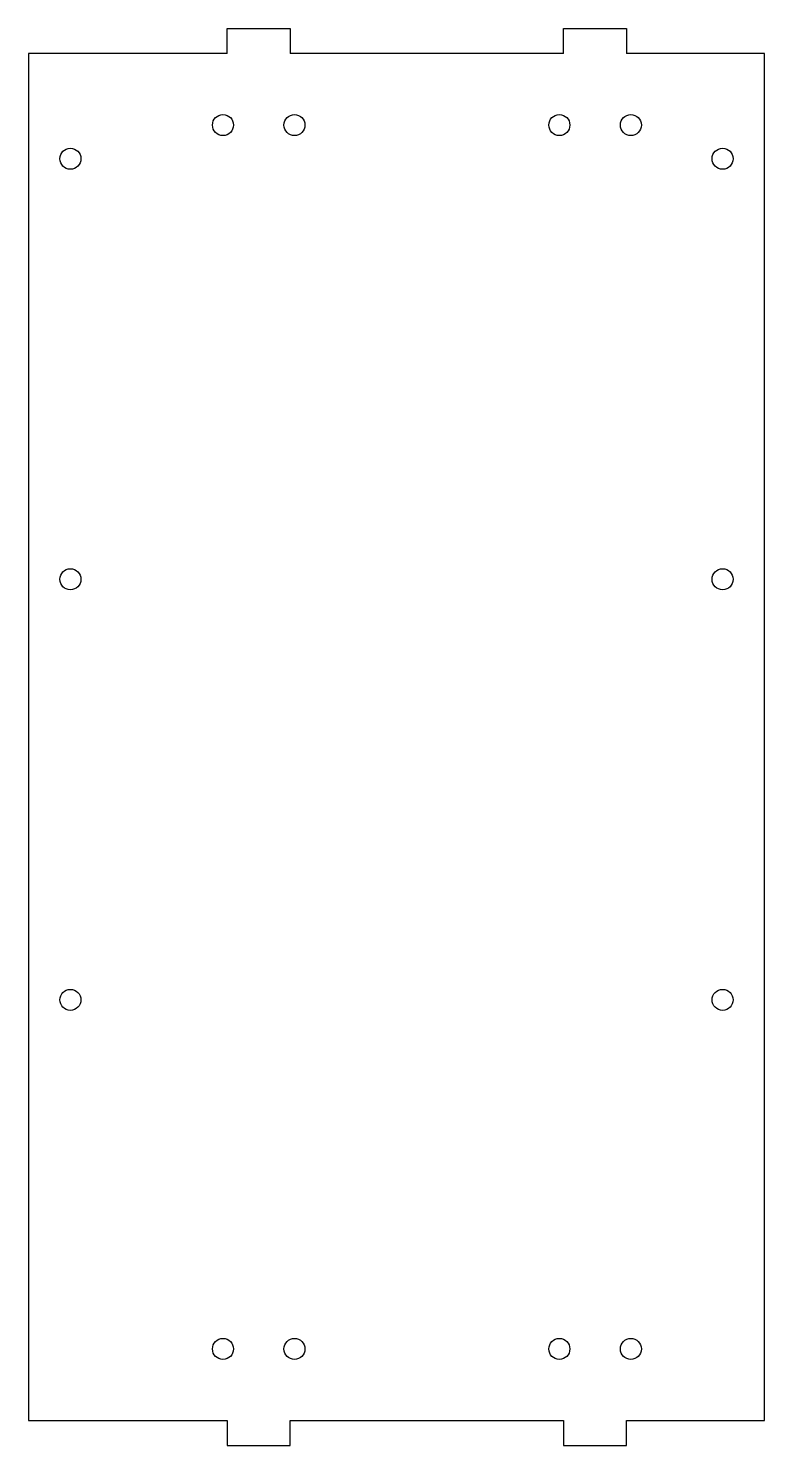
# Model space of a CAD drawing. Header units: millimetres. Extents: x 0 to 175, y 0 to 337.
import ezdxf

# ---------------------------------------------------------------- set-up
doc = ezdxf.new("R2010")
doc.units = ezdxf.units.MM
doc.layers.get('0').update_dxf_attribs({"true_color": 0xffffff})

msp = doc.modelspace()

# ---------------------------------------------------------------- linework, layer by layer
at = {"color": 7, "linetype": 'Continuous', "true_color": 0xffffff}
for p, q in [((47.29, 331), (47.29, 337)), ((47.29, 337), (62.29, 337)), ((62.29, 337), (62.29, 331)), ((127.29, 331), (127.29, 337)), ((127.29, 337), (142.29, 337)), ((142.29, 337), (142.29, 331)), ((0, 331), (0, 6)), ((47.29, 331), (0, 331)), ((127.29, 331), (62.29, 331)), ((175.11, 331), (142.29, 331)), ((175.11, 6), (175.11, 331)), ((0, 6), (47.29, 6)), ((47.29, 6), (47.29, 0)), ((62.29, 6), (127.29, 6)), ((62.29, 0), (62.29, 6)), ((127.29, 6), (127.29, 0)), ((142.29, 6), (175.11, 6)), ((142.29, 0), (142.29, 6)), ((47.29, 0), (62.29, 0)), ((127.29, 0), (142.29, 0))]:
    msp.add_line(p, q, dxfattribs=at)
for centre in [(46.29, 314), (63.29, 314), (126.29, 314), (143.29, 314), (10, 306), (165.11, 306), (10, 206), (165.11, 206), (10, 106), (165.11, 106), (46.29, 23), (63.29, 23), (126.29, 23), (143.29, 23)]:
    msp.add_circle(centre, 2.5, dxfattribs=at)

doc.saveas('drawing.dxf')
